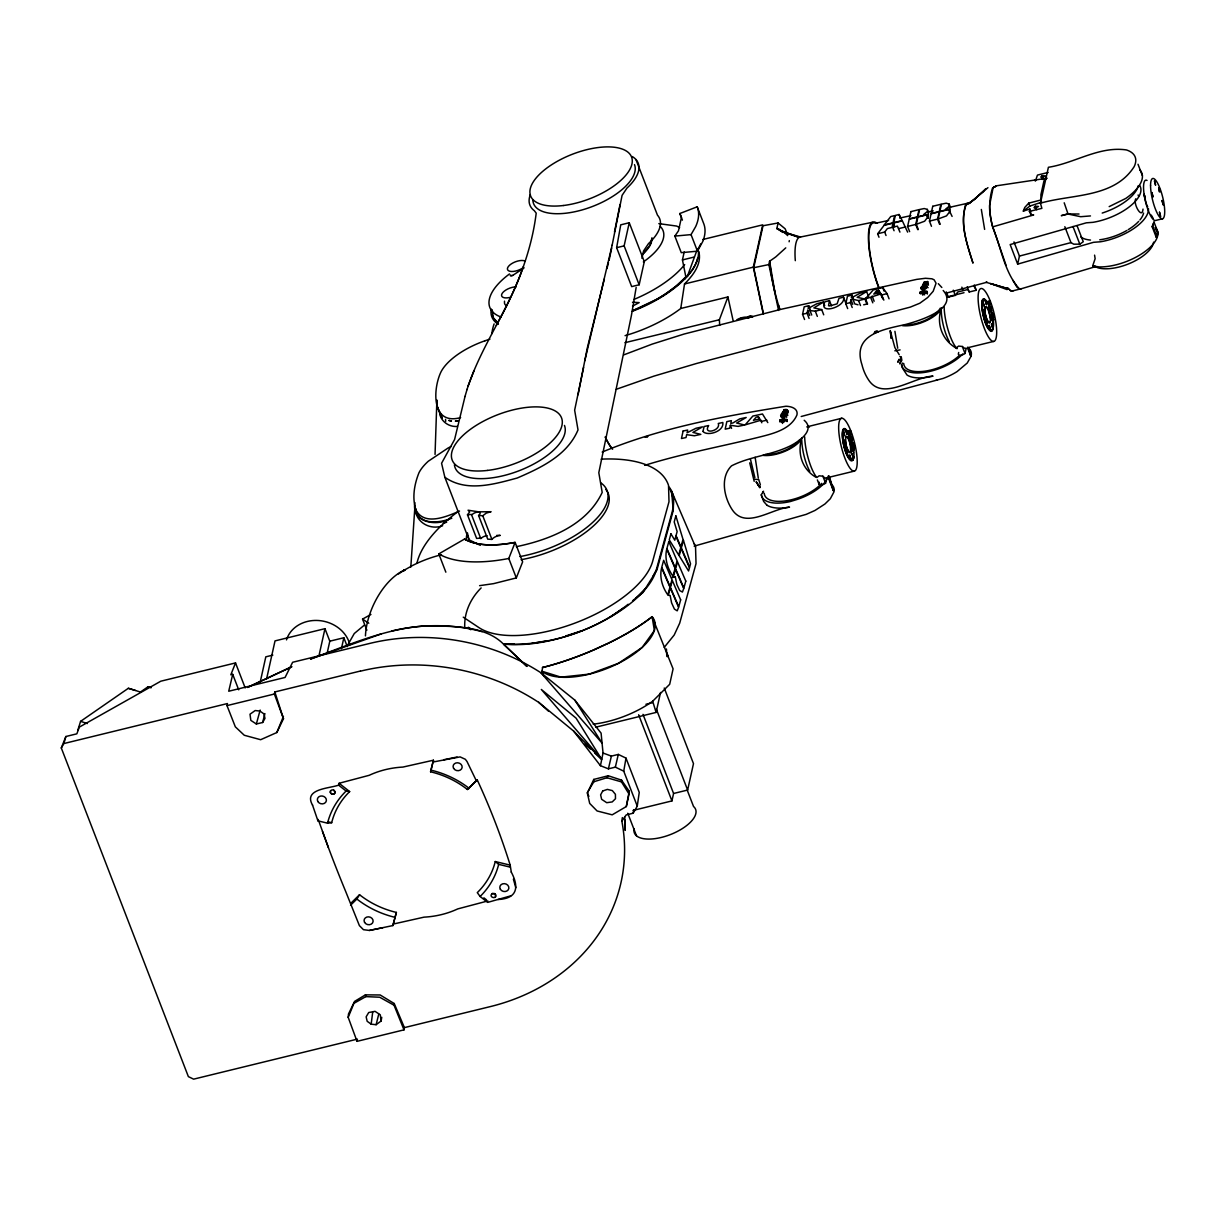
<?xml version="1.0" encoding="UTF-8"?>
<svg xmlns="http://www.w3.org/2000/svg" width="1226" height="1226" viewBox="0 0 1226 1226"><rect width="100%" height="100%" fill="white"/><g stroke="black" fill="none" stroke-linecap="round" stroke-linejoin="round"><path stroke-width="1.5" d="M435.046 454.417L436.885 400.09M1135.812 198.765C1132.732 203.501 1142.157 220.082 1143.015 209.094M593.752 779.43L593.844 781.744L587.269 792.747L589.691 803.413L597.093 810.968L612.188 814.83L626.302 806.555L629.015 794.019L621.475 781.881L621.521 780.119L608.234 775.751L593.752 779.43L587.453 792.87L588.878 796.41M632.601 600.74L642.945 592.541L656.906 570.059L673.227 510.568L673.672 497.94A134.875 59.584 -21.1 0 0 669.258 487.136M414.894 502.599C411.308 521.924 435.031 526.506 448.609 519.548M414.97 505.648L410.817 567.04M464.761 627.283C463.995 612.433 470.769 598.242 481.144 587.913M989.321 300.922L989.443 305.121L990.823 304.324L989.321 300.922L989.321 306.929A16.612 4.199 76.3 0 1 992.186 317.151M651.849 238.38L650.132 245.123L642.301 254.64M849.986 434.847C851.12 421.545 847.304 443.107 851.35 434.05L850.783 431.245L851.35 434.05M928.511 215.148L927.285 209.385L924.22 208.543L919.592 209.493L917.998 216.726L926.504 214.642L927.852 218.121M504.499 301.167L504.499 303.113A9.67 5.149 -44.7 0 0 505.127 304.569A9.486 5.057 -43.9 0 0 506.905 305.581M853.786 446.172L853.281 444.609L853.817 445.835M993.229 317.825C993.152 313.366 991.972 314.73 993.888 315.971C995.926 318.775 990.531 308.891 992.769 317.151C994.822 319.526 992.478 311.603 993.811 316.185M350.682 903.439L359.54 894.719A84.058 72.349 12.5 0 0 396.381 912.42L392.872 925.569L369.409 930.442L363.463 929.691L359.402 925.63L345.732 891.593A1655.223 1424.735 12.5 0 1 328.399 847.595L318.821 821.159M492.193 309.718L493.25 317.703L498.4 323.388M853.679 457.114L853.74 456.317M629.015 794.019L629.245 791.26L621.521 780.119M854.614 447.122L853.173 443.107L854.139 447.475L853.557 444.348L854.047 447.521L853.066 446.279L853.511 443.061L854.691 447.092M348.184 1017.335L348.49 1013.994L354.559 1001.412L365.394 994.868L380.167 994.976L394.236 1003.542L404.396 1027.618L403.998 1029.855L357.027 1041.349L348.184 1017.335L353.931 1003.328L365.854 996.615L379.662 997.228L394.036 1005.213L403.998 1029.855M971.268 355.402L971.406 353.87A34.65 15.31 -21.1 0 0 969.199 348.674L970.869 356.368L969 349.487M782.51 423.445L782.249 420.748C778.893 421.821 779.184 419.2 782.372 419.675L782.786 420.748L780.18 420.978L779.782 419.92M782.571 422.633L782.249 420.748M924.802 292.999L924.481 290.164L920.021 292.217L919.898 293.275L922.442 292.922L922.289 294.531L923.99 294.301L924.143 292.692L926.703 292.355L926.841 291.298L924.281 291.635L924.802 292.999L927.392 293.428M922.856 294.991L922.442 292.922M924.603 294.868L924.143 292.692M815.658 477.083C801.635 468.746 797.145 452.762 801.881 437.713M955.912 347.586L957.123 348.659C942.166 340.552 936.036 323.94 941.353 307.987M787.061 421.606L786.77 419.445L784.119 419.568L784.318 418.066L782.571 418.173L782.372 419.675M948.939 206.458L949.2 204.114L946.211 203.194L941.445 204.144L939.836 211.393L948.342 209.309L945.69 209.018L948.939 206.458L950.288 209.922M787.123 421.07L786.77 419.445M394.036 1005.213L394.236 1003.542M698.774 251.391C702.115 264.065 692.843 275.605 684.522 283.972L680.767 308.477A82.755 36.55 -21.1 0 1 625.076 335.648M920.404 293.872L920.021 292.217M381.761 1017.319L381.117 1020.997L376.121 1024.706L371.171 1024.17L372.75 1011.695M782.786 420.748L782.571 418.173M787.184 420.533L784.533 420.641L784.318 418.066M920.465 293.336L923.055 293.106L922.78 290.378M404.396 1027.618L490.155 1006.638A200.42 172.514 12.5 0 0 621.858 821.159L622.333 817.589M924.281 291.635L924.481 290.164M621.843 821.159L626.21 814.907L633.168 813.206L637.259 806.126L639.252 792.394L625.996 758.112L618.302 754.419L611.391 756.105L603.039 753.04L601.092 733.133L574.841 700.138L540.988 672.813A194.505 167.426 12.5 0 0 369.578 643.466L292.631 662.27L285.076 677.457L228.726 691.234L232.71 674.331L230.825 674.79L235.53 662.929L160.821 681.196L79.322 727.11L76.855 733.822L65.882 736.504L61.3 747.983L188.375 1076.627L193.616 1079.156L357.41 1039.112L357.027 1041.349M789.13 241.767L789.299 240.618M632.8 310.622A81.805 36.136 -21.1 0 0 685.855 276.907L687.372 276.325L697.533 248.694M629.245 791.26L626.302 806.555M542.612 667.358L541.999 671.204L543.961 676.292M633.168 813.206L633.75 809.635M636.171 287.42L631.39 315.557L598.809 472.7L602.196 492.423C586.917 525.096 549.662 539.746 516.345 546.689M616.632 247.698L620.739 224.833L629.245 222.749L644.294 261.659L639.16 284.769L631.681 286.608L616.632 247.698L624.126 245.859L629.245 222.749M612.172 245.062L584.787 360.796M637.259 806.126L623.743 771.169L625.996 758.112M612.126 245.292L622.088 195.348L627.038 187.992A58.066 25.654 -21.1 0 0 632.264 156.545M611.651 248.127L609.061 260.372M623.743 771.169L615.36 767.139L608.403 768.84L600.449 765.698L603.039 753.04M365.44 635.896C366.605 610.042 383.968 579.53 404.151 570.197M312.553 805.16C303.037 788.686 329.641 788.502 338.575 785.13L339.096 783.276L349.655 791.582A84.058 72.349 12.5 0 0 331.694 822.692L327.541 823.167L317.932 820.853L318.208 819.443M583.591 367.402L574.642 410.174L578.013 429.897C567.377 455.336 541.049 467.75 517.173 478.033C493.909 484.301 466.432 492.438 444.854 477.266L441.575 463.259L454.585 439.536L465.037 396.396M614.487 231.959L620.034 204.589M578.059 394.757L587.254 348.184L604.372 278.9M877.647 233.768L884.115 225.339L892.957 223.163L892.038 227.438L887.379 228.572L884.697 232.036L877.647 233.768L878.996 237.231M595.851 727.171L656.109 712.429L652.676 701.241L669.687 684.292L673.089 668.875L652.094 616.678A62.541 27.631 -21.2 0 1 617.643 663.741A62.541 27.631 -21.2 0 1 541.969 671.25L560.987 677.15L589.231 674.116L618.471 663.312L642.148 647.466L654.377 630.516L652.094 616.678M730.374 425.284L729.746 428.18L725.179 429.161L726.819 421.637L731.386 420.656L730.788 423.414L732.933 422.955L739.722 418.878L746.19 417.484L736.642 423.031L744.534 425.008L738.083 426.387L730.374 425.284L731.57 428.38M632.953 310.561L656.83 299.267A82.54 36.458 -21.1 0 0 665.933 293.642L676.354 285.934L685.855 276.907L682.453 259.927L684.2 251.943M843.519 297.198C846.415 306.944 817.696 315.404 824.945 301.734L829.466 300.631L828.531 305.611A2.299 1.011 -21.2 0 0 829.695 305.918L837.113 303.864L838.998 298.301L843.519 297.198L845.526 302.408M893.003 222.826L894.612 215.607L890.735 216.558L884.191 224.971L893.003 222.826L894.52 226.243M989.321 306.929L989.459 304.967M990.256 301.519L990.225 302.807L990.332 301.274A27.202 6.881 76.3 0 0 978.287 302.102A27.202 6.881 76.3 0 0 993.504 341.456L968.739 347.494M360.398 671.036L274.839 691.954L283.482 718.727L276.815 732.535L260.648 739.707L244.281 735.263L235.331 726.834L226.994 705.609L227.454 703.54L63.859 743.554L61.3 747.983M260.142 682.422L265.812 656.83L272.831 655.113M266.517 679.265L275.022 640.891L324.967 628.677L329.809 641.183L327.373 652.155M283.482 718.727L274.379 694.023L274.839 691.954M318.883 656.094L324.967 628.677M341.41 648.723L343.847 637.75L329.809 641.183M641.934 258.318L643.573 250.932L648.523 243.576A58.066 25.654 -21.1 0 0 657.473 215.163L635.972 159.579M763.185 313.657L753.331 267.145L762.71 224.848L702.682 239.53M763.491 313.887L753.714 267.728L763.016 225.737L778.081 222.979L785.115 228.772L787.353 234.043M656.109 712.429L660.538 692.46M778.571 310.439L768.855 264.571L769.606 261.215L773.085 258.809A95.919 43.63 -17.9 0 0 775.874 256.816L785.759 247.867M778.081 222.979L776.855 228.511A61.652 15.54 76.3 0 1 782.51 231.913M633.091 810.417L671.94 800.915L673.58 793.483L642.991 714.36M673.58 793.483L687.633 790.05L693.487 763.645L664.247 688.031M804.562 319.511L802.555 314.3L804.21 306.806L808.731 305.703L810.08 309.182M809.083 318.408L807.076 313.197L807.704 310.316L815.321 311.174L821.711 309.611L823.719 314.821M808.731 305.703L808.118 308.446L816.976 303.68L823.366 302.117L824.715 305.596M847.687 308.6L845.802 303.726L847.457 296.232L851.978 295.129L853.25 298.393M852.208 307.511L850.323 302.607L850.951 299.742L852.959 299.251L858.568 300.6L864.958 299.037L866.889 304.048L863.686 304.799M851.978 295.129L851.365 297.872L860.223 293.106L866.613 291.543L868.56 296.554L864.483 298.776M819.213 482.216L818.907 483.58A4.153 1.839 -21.1 0 0 821.083 484.883A4.153 1.839 -21.1 0 0 825.573 483.182L826.753 477.818A27.217 6.881 76.3 0 1 822.876 476.194L819.152 475.811L816.853 477.512A27.187 6.881 76.3 0 1 804.67 436.839M894.06 230.733L892.712 227.254L893.662 222.994L902.351 220.864L907.638 232.128M849.649 436.548L849.986 434.694M850.767 432.533L850.859 431A27.202 6.881 76.3 0 0 838.829 431.828A27.202 6.881 76.3 0 0 854.047 471.182L829.282 477.22M849.603 436.425L850.124 434.326M851.901 437.743L851.442 436.778L852.055 440.655L850.691 436.195M851.242 437.636L851.518 436.747M909.631 231.653L907.608 226.442L909.217 219.193L917.339 217.201L915.73 224.45L917.738 229.66M916.312 224.312L917.922 217.048L926.917 214.856L928.205 216.527L924.634 221.216L916.312 224.312L918.32 229.523M931.469 226.304L929.461 221.094L931.07 213.83L939.193 211.853L937.583 219.117L939.591 224.327M901.309 357.195L899.823 363.923L901.861 360.245L901.309 357.195L899.807 356.49M940.173 224.174L938.166 218.964L939.775 211.7L948.786 209.493L952.096 216.42M958.686 352.49L958.38 353.854A4.153 1.839 -21.1 0 0 960.556 355.157A4.153 1.839 -21.1 0 0 965.031 353.456L966.226 348.092A27.202 6.881 76.3 0 1 962.333 346.483L958.609 346.084L956.326 347.786A27.187 6.881 76.3 0 1 944.143 307.113M989.06 303.328L988.171 301.259L988.984 303.343M990.332 301.274L989.98 302.577M989.597 304.6L989.121 306.822M990.026 307.036L990.792 307.895L990.976 307.021L991.604 310.914L990.102 307.021M990.715 307.91L990.899 307.052M990.47 309.335L990.654 308.462M1148.44 208.573A39.937 17.639 -21.1 0 1 1100.458 241.783L1093.577 242.304L1017.657 264.126L1019.45 256.065L1013.979 241.92M1094.573 255.131L1095.14 258.686L1092.672 265.935L1095.4 266.686L1019.725 289.213C1004.63 273.046 1001.458 248.786 993.321 228.864L992.616 226.887L1033.687 214.948L1031.235 215.286L1029.396 211.408L1029.932 209.033L1023.327 211.071L1024.752 207.47L1028.706 203.148L1040.966 199.991L1040.905 194.658L1043.985 180.804L1046.054 179.057M1040.43 203.194L1048.399 167.288C1074.65 163.196 1099.155 145.879 1126.433 149.94A45.822 20.244 -21.1 0 1 1134.157 166.659C1114.051 198.168 1072.168 193.984 1040.43 203.194L1041.885 208.343L1029.396 211.408M1152.179 226.779L1154.003 222.075L1158.034 232.496L1157.022 237.032L1156.256 237.323L1152.179 226.779L1154.003 222.075M1156.256 237.323L1157.283 232.71L1155.244 227.438M1006.056 265.337L992.432 225.845A25.746 6.513 76.3 0 1 989.52 205.692L993.106 187.731L996.554 185.785L1034.652 180.084L1035.388 181.065L1037.457 175.088L1048.153 172.468M615.36 767.139L618.302 754.419M608.403 768.84L611.391 756.105M845.358 437.973L846.262 436.594A8.306 2.1 76.3 0 1 850.4 445.314L850.691 451.98M511.303 872.161L510.185 865.127A830.094 714.497 12.5 0 0 477.22 779.859L467.397 789.498A84.058 72.349 12.5 0 0 430.571 771.798L433.437 760.212L402.91 767.078A86.632 74.571 12.5 0 0 369.195 775.307L339.096 783.276M392.872 925.569L396.381 912.42M430.571 771.798L433.437 760.212L433.345 761.959L460.102 756.902L465.344 759.292L467.014 761.515L476.608 781.36M376.121 1024.706L378.742 1014.132M262.64 722.497L264.985 718.375L263.958 713.93L259.958 711.049L255.177 710.544L250.012 714.206L250.84 720.382L256.357 723.999L262.64 722.497L264.908 713.578M606.962 268.54L608.464 262.671M256.357 723.999L260.157 710.069M652.707 576.833L656.186 570.228L671.986 512.606A134.109 59.231 -21.1 0 0 670.591 490.906M63.859 743.554L65.882 736.504M465.006 396.488L467.106 389.224M921.768 287.911L922.948 284.294L927.883 283.635L923.622 285.704L924.082 286.915L928.128 287.666M466.999 389.607C480.653 346.544 508.913 309.58 523.287 266.793M783.414 413.484L786.295 413.377L787.46 414.541L785.314 416.365L781.069 416.273L780.64 415.537L783.981 415.859L785.422 414.817L781.085 414.495L782.709 412.043L787.782 411.721L783.414 413.484L783.812 414.557L787.858 415.308M77.79 730.328L80.579 721.363L128.347 688.292L135.427 690.437M468.025 386.144L474.018 370.666M925.967 288.6L924.603 287.436M971.084 356.23L967.237 363.034L957.108 371.57A34.65 15.31 -21.1 0 1 943.116 378.436L801.206 416.503M719.708 325.396L719.386 319.756L727.922 296.953L680.767 308.477M479.596 585.66L493.618 583.637L516.315 577.921L508.79 558.474L515.119 542.398A79.966 35.324 -21.1 0 1 464.47 539.088L438.801 553.907L445.85 572.174M516.315 577.921L522.644 561.845L515.119 542.398C498.446 545.325 480.01 547.256 464.47 539.088M927.668 281.566L923.714 282.808L924.174 284.003L924.006 282.072L927.668 281.566L928.251 283.037M783.904 411.645C782.142 408.932 788.655 408.503 787.674 411.4M283.436 716.398L276.815 732.535M495.565 896.788L495.84 894.903L494.293 893.463L492.208 893.555L491.028 895.118A2.513 2.161 12.5 0 0 495.565 896.788L495.273 894.06L492.208 893.555M950.089 211.224L946.487 215.883L938.166 218.964M330.652 790.739L330.376 792.624L331.924 794.05M784.058 411.277L783.782 409.852M985.627 188.804L974.409 199.562L965.49 205.079C960.05 224.251 967.007 244.786 972.984 263.13C967.421 244.51 958.579 222.381 966.67 203.577L969.475 203.301L987.941 187.655M762.587 493.128L763.522 491.212L761.285 494.783L763.629 501.403L766.924 505.189M496.315 325.35C515.748 290.531 531.302 252.908 536.206 213.155L534.306 210.673A58.066 25.654 -21.1 0 1 530.368 194.566M851.059 451.689L850.476 452.409A8.306 2.1 76.3 0 1 845.802 444.011L845.296 440.594M697.272 250.38L700.828 243.836M679.863 213.508L681.426 217.508L678.468 230.825L674.852 236.097L681.258 252.663L697.456 251.177L702.789 241.476A97.084 42.895 -21.1 0 0 703.617 223.362L697.211 206.796L679.863 213.508L682.422 220.128M348.107 644.37L354.268 633.535L364.413 625.061M697.456 251.177L691.05 234.61L695.632 226.672A97.084 42.895 -21.1 0 0 697.211 206.796M854.2 446.816L854.032 445.268M350.559 905.232L356.873 899.026L359.54 894.719M924.082 286.915L924.128 284.892M593.844 781.744L606.947 777.744L608.234 775.751M943.177 290.485C959.406 308.768 918.381 321.013 905.876 324.4C884.421 329.258 851.794 334.024 861.985 364.781A59.997 53.193 -20 0 0 868.437 379.723C882.659 401.975 913.707 376.719 933.032 376.137L929.063 376.995A35.263 16.367 -21.6 0 1 907.01 375.018L902.566 368.244L901.524 364.75L902.688 363.049M946.257 291.895L948.28 297.106L955.315 295.389L957.812 291.957L962.502 290.807M487.182 535.747A4.567 2.023 -21.1 0 0 481.511 538.015L476.623 538.429L467.474 514.767L469.619 512.008L468.071 510.215L478.676 511.84L491.105 511.717L486.293 513.081L482.768 515.763L478.584 515.502L487.733 539.149L491.917 539.425A6.636 2.927 -21.1 0 1 500.254 535.379L496.699 535.41M687.372 276.325L692.077 270.379A83.307 36.795 -21.1 0 0 696.567 262.165L696.981 261.092A83.322 36.811 -21.1 0 0 698.468 253.521L698.406 251.545M664.216 647.389L674.208 635.007L679.71 623.13L696.031 563.638L695.54 546.903A137.113 60.564 -21.1 0 0 694.238 543.639M867.579 304.094L865.556 298.883L873.203 289.934L882.735 287.604L887.057 293.627L889.08 298.837M865.556 298.883L881.08 293.857L883.854 300.125M880.145 292.539L878.582 290.378L876.529 290.884L873.786 294.102L880.145 292.539L882.153 297.765M687.066 276.448L684.905 278.746L687.066 276.448A82.786 36.565 -21.1 0 0 697.701 257.843M636.018 598.027L645.504 588.419M467.397 789.498L477.22 779.859M852.836 460.225C842.768 462.079 836.822 410.756 850.277 436.533L854.016 454.064L853.541 458.815L851.334 460.148C844.775 451.95 841.067 439.031 844.285 428.947L845.097 428.824C851.626 434.525 852.162 444.348 853.664 452.609M467.474 514.767L472.362 514.368A4.567 2.023 -21.1 0 1 478.416 512.1A4.567 2.023 -21.1 0 1 479.289 514.813L478.584 515.502M1042.161 175.701L1040.797 177.004L1041.702 177.755L1045.303 175.9L1042.161 175.701L1043.495 179.165M1035.388 206.229L1034.024 207.546L1034.928 208.297L1038.529 206.443L1035.388 206.229L1036.736 209.707M983.681 191.271L969.475 203.301L965.49 205.079M927.163 211.684L923.837 214.351L926.504 214.642M334.008 793.958L335.173 792.502L333.61 790.08M628.156 604.249C593.491 632.034 547.93 645.918 503.641 644.278C484.638 624.831 450.402 626.256 424.748 625.996C384.949 628.631 347.939 645.32 310.929 658.822M993.106 187.731L996.355 185.908L992.524 188.068C988.417 200.712 989.259 214.121 992.616 226.887M1023.327 211.071L1029.84 206.091L1041.793 202.137M876.1 331.771L873.923 333.349L878.598 331.541M1064.827 226.703L1070.972 242.61L1073.715 244.173L1079.83 244.189L1083.263 241.737L1077.102 225.814M140.285 692.138L148.147 686.698L151.089 687.587M652.676 701.241L649.565 703.387A62.526 27.616 -21.1 0 1 593.185 724.168M610.333 616.969L623.115 608.249M398.465 573.937L405.101 569.615L404.258 570.136M403.998 570.289L404.503 569.983M823.366 302.117L813.895 307.895L821.711 309.611M404.825 569.784L403.691 570.488L412.472 565.538A60.902 26.895 -21.1 0 1 441.467 554.734M866.613 291.543L857.158 297.32L864.958 299.037M523.946 268.004L512.652 275.452M366.865 630.21L362.559 619.099L370.942 614.456M632.509 306.117L639.175 302.607L632.509 302.24M247.422 687.464L291.635 666.775M248.464 687.004L291.757 666.791M786.05 417.33L786.893 416.901M1007.772 287.849L1011.297 291.236L1021.503 288.662M498.017 899.501C516.974 898.673 519.533 887.563 511.257 872.038M921.339 286.777C927.254 284.784 925.278 288.999 920.879 287.849C922.979 291.88 931.561 284.647 924.588 285.443A77.361 66.587 12.5 0 0 923.393 285.459A76.794 31.401 81.5 0 0 922.151 287.221M1013.105 290.914L1010.163 290.531M606.364 644.064L595.269 649.136M1109.178 206.627L1125.79 198.428A46.236 20.428 -21.1 0 0 1139.705 169.786M459.535 511.043C446.984 516.468 424.457 526.414 415.936 509.97C411.921 497.833 414.327 484.255 419.016 472.654A53.576 23.738 -20.9 0 1 428.272 461.252L448.011 448.057A53.546 23.539 -21 0 1 451.107 446.525M602.196 452.072C660.661 427.659 723.784 416.242 785.958 406.235A27.37 12.076 -21 0 1 792.532 407.507A27.539 12.168 -21.1 0 1 796.946 414.924C790.785 429.544 772.702 433.743 758.848 437.222C720.796 446.647 682.1 453.635 644.646 465.359M623.881 354.835L652.232 344.092L684.154 334.024L781.759 309.136L916.665 279.39L925.477 278.271L931.944 278.808L934.105 279.789L936.066 283.206L933.185 291.267L927.668 297.535L919.791 303.236L910.336 307.098L696.598 363.463L653.81 376.167L616.249 389.301M310.515 659.082L381.071 633.965M443.322 523.41L446.693 522.184M451.812 518.2C439.889 523.058 418.158 525.862 415.645 508.591M566.014 635.865L582.028 630.685M510.844 895.838L487.641 902.397L480.117 896.482L477.282 892.635A84.058 72.349 12.5 0 0 495.258 861.541L510.185 865.127M1019.45 256.065L1070.972 242.61M1079.018 214.014L1067.631 213.952L1061.287 215.669L1068.045 214.014L1064.199 202.796M946.595 293.029L987.129 282.195L986.01 282.271L1008.492 288.83L990.577 283.558L1007.144 289.612M487.841 900.941L457.742 908.91A86.632 74.571 12.5 0 1 424.043 917.155L393.515 924.006M923.622 285.704L924.588 285.443M671.771 577.676L675.281 576.756L676.844 584.465L679.694 590.549L682.422 592.051L683.74 588.572L675.465 569.278L673.442 576.572L675.281 576.756M694.146 546.137L806.202 514.368L814.999 510.445L824.945 503.993L830.339 498.706L833.971 491.887A34.512 15.233 -21.1 0 0 832.163 485.006M964.019 292.707L947.499 296.83A27.187 6.881 76.3 0 1 948.924 297.366M808.041 426.556L841.787 418.25M682.453 259.927L694.069 257.092M899.072 214.504L895.332 215.424L893.739 222.642L902.183 220.588L899.072 214.504L900.42 217.983M1042.085 179.425L1047.096 178.184L1034.652 180.084L1036.261 180.314M892.712 227.254L897.401 226.12L899.93 232.112M898.597 228.649L905.631 226.917M907.608 226.442L915.73 224.45M929.461 221.094L937.583 219.117M684.522 283.972L753.331 267.145M1162.8 218.703L1155.781 220.419A20.75 5.256 76.3 0 1 1145.069 199.623A20.75 5.256 76.3 0 1 1147.046 180.452M802.555 314.3L807.076 313.197M845.802 303.726L850.323 302.607M881.831 294.914L887.057 293.627M961.843 287.175L963.176 290.654L967.85 289.52L969.214 291.987L976.248 290.271L974.241 285.06M851.626 438.632L852.269 440.057M850.921 439.077L851.38 440.057M226.994 705.609L274.379 694.023M645.918 704.276L652.355 702.713M624.862 342.713L719.386 319.756M968.31 203.102L949.92 207.24M888.635 220.435L875.64 223.239A43.937 11.111 76.3 0 0 868.836 241.951A43.937 11.111 76.3 0 0 878.904 287.436M899.777 218.044L910.918 215.638M927.638 212.037L933.201 210.841M758.296 416.671L756.212 417.116L753.438 420.288L759.875 418.909L758.296 416.671L759.292 419.277M766.878 420.212L761.591 421.346L760.825 420.257L745.147 424.87L752.841 416.058L762.48 413.99L767.813 422.618M753.714 267.728L768.855 264.571M442.647 525.77C429.928 530.551 415.139 521.985 415.246 507.916M369.455 930.442L382.773 927.714M783.077 232.48L776.855 228.511L784.196 232.388L800.547 237.001L872.207 222.35M443.735 759.752L457.099 757.009M391.876 630.976C421.422 623.865 452.731 623.773 482.14 631.681M894.842 350.82L900.099 349.885M531.716 643.42L547.807 640.692M920.879 287.849L921.308 288.953L924.986 289.213M780.64 415.537L781.039 416.595L783.996 416.947L785.743 416.181L785.514 415.154M460.624 417.591C431.077 425.82 432.809 388.78 440.992 371.907A54.143 23.999 -20.9 0 1 484.944 340.797M674.852 236.097L691.05 234.61M781.36 421.928L782.663 421.821M1090.466 215.929L1080.688 216.711L1067.631 213.952M783.491 410.572L787.261 410.327M924.481 283.283L926.35 283.145M784.196 410.925L787.966 410.679M923.255 291.604L925.002 291.497M782.985 419.246L784.732 419.139M782.096 422.372L783.828 422.265L783.996 420.641L786.632 420.533M658.822 223.622L676.706 226.074L679.633 227.622M1094.128 266.67L1095.4 266.686M514.23 643.957L503.717 643.803A97.559 43.094 -21.1 0 0 596.526 624.402A97.559 43.094 -21.1 0 0 656.186 570.228M457.39 426.433C449.544 427.154 441.835 422.204 439.797 414.48M754.373 479.305L757.852 479.519M338.575 785.13L346.1 791.046L349.655 791.582M1092.672 265.935L1099.124 266.916A39.937 17.639 -21.1 0 0 1143.506 252.617A39.937 17.639 -21.1 0 0 1155.52 227.883M328.323 821.88L331.694 822.692M495.258 861.541L498.675 864.361L509.725 867.012M858.031 304.799L854.752 303.895L852.959 299.251M606.947 777.744L621.475 781.881M148.147 686.698L151.074 687.633M128.347 688.292L140.546 692.077M80.579 721.363L87.398 723.555M1012.967 280.371L1016.952 287.16L1019.634 289.106M1018.683 288.8L1020.231 289.305M798.325 237.2L784.196 232.388L787.705 235.607M781.897 230.963L798.678 237.139M444.854 477.266L469.037 539.792L480.331 545.34M922.243 289.934L921.308 288.953M781.958 417.576L781.039 416.595M1095.216 266.333L1097.577 267.697A33.209 14.666 -21.1 0 0 1131.583 262.594A33.209 14.666 -21.1 0 0 1153.589 242.135M334.499 790.647L333.503 790.05A2.513 2.161 12.5 0 0 330.346 792.609M463.259 617.168L479.121 627.727A97.574 43.094 -21.1 0 0 576.297 622.593A97.574 43.094 -21.1 0 0 652.692 561.186L668.998 501.74L668.522 485.373A134.109 59.231 -21.1 0 0 601.169 459.152M468.332 627.252L471.504 629.367M467.673 627.62L470.845 629.735M362.559 619.099L368.765 623.222M371.171 1024.17L367.172 1021.289L366.145 1016.844L368.704 1012.523L375.049 1011.343L380.275 1014.806L381.117 1020.997M1153.099 218.259L1151.26 215.071M804.195 420.273C816.562 430.724 796.471 443.383 787.398 447.229C769.453 455.352 749.04 456.884 731.524 465.849C720.045 477.159 723.968 496.944 731.937 509.28C745.193 530.076 771.568 508.56 789.529 507.15A36.09 16.75 -21.6 0 1 766.924 505.189M483.887 897.83L486.523 899.899M594.625 752.887L601.614 759.216L541.325 689.456L576.097 718.16L601.614 759.216L573.599 731.064L538.658 702.299L548.451 711.157M993.382 317.841L992.677 313.366L994.255 317.151M584.833 744.029L590.426 749.086M989.259 306.347L989.734 306.806C999.849 333.15 987.42 340.767 982.532 311.389C978.731 287.758 992.033 304.86 992.263 316.706M526.812 666.316L503.641 644.278L526.858 666.423M669.09 488.638L671.603 491.228L695.54 546.903M938.304 283.681L941.844 287.497M540.988 672.813L602.058 743.109L574.841 700.138M573.599 731.064L600.449 765.698M987.037 301.703L983.742 299.221C980.294 308.952 984.585 320.599 989.52 329.258A15.708 3.969 76.2 0 0 992.248 330.376L993.213 326.591L992.57 318.438A16.612 4.199 76.3 0 1 989.305 330.07A16.612 4.199 76.3 0 1 981.827 306.99A16.612 4.199 76.3 0 1 987.191 302.301M756.335 482.048L759.859 487.534L756.335 482.048L759.859 487.534L759.798 485.833M899.21 354.666L894.873 347.586L890.229 330.545L891.164 338.33L890.444 331.786M973.812 285.719L976.248 290.271M987.85 303.174L988.692 304.967M1017.657 264.126L1010.163 244.572L1086.313 222.826L1092.948 222.335A39.937 17.639 -21.1 0 0 1129.56 206.642A39.937 17.639 -21.1 0 0 1139.766 185.601M782.556 414.449L783.016 415.507M670.086 586.641L661.764 567.27L663.664 560.313L671.986 579.683L667.833 594.886C662.346 587.3 659.281 577.017 661.626 567.776L669.948 587.147M892.957 223.163L894.382 226.626M817.359 479.933L819.152 484.439M1138.096 194.965L1138.586 196.237M1138.004 164.269L1142.387 175.594M1152.992 226.611L1157.022 237.032M1072.98 226.504L1079.83 244.189M1028.706 203.148L1029.84 206.091M967.191 286.777L969.214 291.987M926.917 214.856L928.251 218.335M953.292 290.179L955.315 295.389M967.789 347.096L971.053 355.54M967.605 347.923L970.869 356.368M962.333 346.483L965.031 353.456M926.841 291.298L927.454 292.891M926.703 292.355L927.331 293.964M922.948 284.294L923.393 285.459M922.826 286.7L923.285 287.865M922.58 291.865L923.055 293.106M884.697 232.036L886.03 235.515M882.735 287.604L884.069 291.083M881.08 293.857L883.088 299.067M878.582 290.378L879.931 293.857M876.529 290.884L877.877 294.363M872.13 296.033L874.138 301.244M870.782 297.611L872.789 302.822M858.568 300.6L860.483 305.55M850.951 299.742L852.744 304.37M829.466 300.631L831.489 305.841M815.321 311.174L817.328 316.385M809.696 309.826L811.719 315.036M807.704 310.316L809.727 315.526M850.016 430.602L850.614 432.134M849.863 430.648L850.522 432.364M828.47 476.761L833.603 490.032L829.144 476.178M828.286 477.588L833.419 490.875L828.531 475.703L826.968 479.335A35.539 15.693 -21.1 0 1 797.069 499.472L790.494 501.495A35.906 15.861 -21.1 0 1 761.285 494.783M822.876 476.209L825.573 483.182M783.92 412.702L784.333 413.76A77.499 66.71 12.5 0 1 786.755 413.622M782.709 412.043L783.123 413.101A76.794 31.37 81.5 0 0 781.881 414.863M784.119 419.568L784.533 420.641M779.659 420.993L780.058 422.05M760.825 420.257L761.806 422.786M624.126 245.859L639.16 284.769M656.354 709.164L687.633 790.05M687.495 790.877L693.548 806.509A32.795 14.482 -21.1 0 1 669.442 834.937A32.795 14.482 -21.1 0 1 634.133 828.745M638.623 714.758L671.94 800.915M627.773 813.252L636.509 835.841M482.768 515.763L491.917 539.425M471.658 515.043L480.807 538.704M343.847 637.75L347.28 646.654M235.53 662.929L245.185 687.909M232.71 674.331L238.702 689.824M927.883 283.635L928.465 285.152M787.782 411.721L788.195 412.794M949.2 204.114L950.533 207.577M948.786 209.493L950.104 212.956M927.285 209.385L928.618 212.849M322.469 831.427L328.399 847.595M922.764 287.497L923.193 288.692M782.54 415.262L782.924 416.334M317.932 820.853L312.492 804.976M758.633 479.289L760.365 484.745M778.495 305.151L779.644 308.814A61.652 15.54 76.3 0 1 769.667 261.291M513.388 879.195L515.824 887.701M365.394 994.868L365.854 996.615M984.631 229.385L981.336 209.462M749.714 462.861L754.189 481.328M750.481 459.352L754.879 477.65M774.847 291.803L769.606 261.215M467.397 532.789L469.037 539.792M897.723 348.215L894.919 331.342M758.266 477.941L755.139 457.283M437.697 408.12C446.387 425.407 440.594 417.269 437.284 406.22M727.922 296.953L733.225 321.089M1029.932 209.033L1031.235 215.286M335.05 791.475L334.821 793.314A2.513 2.161 12.5 0 1 330.913 793.437M445.528 419.338L445.712 421.284M671.603 491.228L673.227 510.568M666.438 648.998L666.821 656.492M624.678 819.336L625.199 830.385L624.678 817.374M437.023 400.488L437.038 403.002M1138.218 185.724A39.937 17.639 -21.1 0 1 1102.205 213.063M360.536 671.143A200.42 172.514 12.5 0 1 538.704 702.391M1143.582 213.079A34.88 15.402 -21.1 0 1 1139.904 219.99M1138.678 221.4A34.88 15.402 -21.1 0 1 1128.242 229.645M1126.863 230.473A34.88 15.402 -21.1 0 1 1099.768 239.775M1090.496 240.066A34.88 15.402 -21.1 0 1 1080.688 236.848M564.466 425.437A58.618 25.899 -21.1 0 1 515.977 471.903A58.618 25.899 -21.1 0 1 454.402 464.823M634.501 164.606A54.097 23.892 -21.1 0 1 589.016 207.746A54.097 23.892 -21.1 0 1 532.866 200.252M1147.705 206.842A7.065 1.793 76.3 0 1 1145.007 196.145M509.985 297.412A10.099 4.46 -21.1 0 1 502.093 293.535A10.099 4.46 -21.1 0 1 516.223 286.869M523.686 267.299A10.099 4.46 -21.1 0 1 509.694 271.237A10.099 4.46 -21.1 0 1 511.319 263.881A10.099 4.46 -21.1 0 1 525.065 261.046M795.306 260.663A47.584 12.045 76.3 0 1 800.547 237.001M878.797 287.911A44.887 11.356 76.3 0 1 868.422 239.422A44.887 11.356 76.3 0 1 876.973 223.255M684.936 278.746A82.786 36.565 -21.1 0 1 632.172 311.343M491.856 333.641A143.488 63.384 -21.1 0 1 494.124 323.909M498.338 324.308A66.143 29.225 -21.1 0 1 491.258 309.09M497.741 322.913A65.177 28.796 -21.1 0 1 492.239 314.852M684.69 264.555A81.222 35.876 -21.1 0 1 634.087 299.374M500.898 316.982A64.626 28.55 -21.1 0 1 509.495 273.95M660.109 226.289A56.932 25.133 -21.2 0 1 643.344 261.92M512.759 275.344A12.061 1.716 -39.2 0 1 511.104 276.141L510.246 275.605A9.961 1.395 -34.1 0 1 510.813 274.93M651.987 237.921A44.427 19.616 -21.1 0 1 642.439 254.518M606.456 644.11A98.616 26.206 -22.6 0 0 652.201 616.663A98.678 26.252 -22.6 0 1 542.444 667.542A98.616 26.252 -22.6 0 0 595.346 649.244M416.947 563.209A134.109 59.231 -21.1 0 1 457.988 511.594M666.975 653.228A72.089 31.845 -21.1 0 1 667.971 656.722M605.843 489.465A74.878 33.071 -21.1 0 1 590.104 528.835A74.878 33.071 -21.1 0 1 521.111 559.7M508.79 558.474A111.014 49.04 -21.1 0 1 438.801 553.907M600.847 482.86A74.878 33.071 -21.1 0 1 592.219 522.828A74.878 33.071 -21.1 0 1 519.901 556.573M466.37 539.777A74.878 33.071 -21.1 0 1 466.83 534.659M286.486 639.895A32.795 28.229 12.5 0 1 318.821 620.54A32.795 28.229 12.5 0 1 349.9 644.799M983.834 310.99A8.306 2.1 76.3 0 1 984.401 312.431M984.907 314.009A8.306 2.1 76.3 0 1 985.719 317.365M984.876 311.94A8.306 2.1 76.3 0 1 987.987 309.642A8.306 2.1 76.3 0 1 989.872 322.79A8.306 2.1 76.3 0 1 985.045 313.09M958.563 356.199A32.704 14.436 -21.1 0 1 924.603 371.217A32.704 14.436 -21.1 0 1 903.731 363.494M949.276 341.61A22.42 5.67 76.3 0 1 941.277 310.699M941.491 308.661A25.838 11.417 -21.1 0 1 902.397 325.641M940.265 308.17A24.076 10.636 -21.1 0 1 904.558 324.767M990.485 301.673A27.202 6.881 76.3 0 1 993.504 341.456M736.857 319.756A18.681 16.076 12.5 0 1 749.638 317.228M612.586 449.252A47.431 11.999 76.3 0 1 605.445 437.559M962.778 353.946A35.079 15.494 -21.1 0 1 926.458 372.091A35.079 15.494 -21.1 0 1 901.524 364.75M874.705 331.71A195.808 81.514 -20.5 0 1 877.188 330.744M739.998 319.281A3.326 2.866 12.5 0 1 744.412 318.193M740.335 319.296A3.326 2.866 12.5 0 1 740.979 318.837M747.523 318.07A3.326 2.866 12.5 0 1 752.933 316.737M747.661 317.978A3.326 2.866 12.5 0 1 752.074 316.906M748.565 318.04A3.234 2.789 12.5 0 1 750.051 317.35M937.507 379.738A4.153 1.839 -21.1 0 1 936.02 380.275M611.1 447.291A46.803 11.846 76.3 0 1 605.169 436.9M484.914 340.813A54.174 23.769 -21 0 1 489.925 339.173M498.675 864.361A88.011 75.767 12.5 0 1 480.117 896.482M394.91 917.309A88.011 75.767 12.5 0 1 356.873 899.026M327.541 823.167A88.011 75.767 12.5 0 1 346.1 791.046M431.307 770.219A88.011 75.767 12.5 0 1 469.343 788.487M645.167 437.146A18.681 16.076 12.5 0 1 647.635 436.333M647.037 437.146A3.326 2.866 12.5 0 1 647.68 436.686M783.123 413.101A77.361 66.587 12.5 0 1 786.923 412.84M821.65 483.381A32.704 14.436 -21.1 0 1 787.261 500.622A32.704 14.436 -21.1 0 1 764.258 493.22M809.819 471.336A22.42 5.67 76.3 0 1 801.804 440.425M802.019 438.387A25.838 11.417 -21.1 0 1 762.94 455.367M806.815 426.939A27.187 6.881 76.3 0 1 809.467 427.092M799.796 439.567A24.076 10.636 -21.1 0 1 765.085 454.494M851.013 431.399A27.202 6.881 76.3 0 1 854.047 471.182M853.449 457.896A16.612 4.199 76.3 0 1 846.43 453.773A16.612 4.199 76.3 0 1 842.507 431.123A16.612 4.199 76.3 0 1 849.695 436.257M850.277 437.835A16.612 4.199 76.3 0 1 851.089 440.318M851.472 441.59A16.612 4.199 76.3 0 1 853.449 451.919M853.725 457.191A16.352 4.383 74.1 0 1 852.836 460.256M845.45 443.735A8.306 2.1 76.3 0 1 846.247 447.092M846.492 448.716A8.306 2.1 76.3 0 1 846.63 450.218M851.457 449.743L850.982 452.716C846.093 451.091 845.22 441.498 845.909 436.579L847.089 436.287A9.057 2.283 76.2 0 1 849.204 439.598L851.457 449.743M990.93 320.001C988.907 328.982 983.083 310.53 985.367 306.822L986.516 306.515L988.6 309.718L990.93 320.001M843.58 431.92L844.683 435.644L843.58 431.92M843.794 439.72L844.898 443.444L843.794 439.72M845.833 430.525L846.936 434.265L845.833 430.525M846.369 449.36L847.472 453.099L846.369 449.36M849.25 436.364L850.354 440.088L849.25 436.364M849.787 455.198L850.89 458.922L849.787 455.198M851.825 446.003L852.928 449.727L851.825 446.003M852.039 453.804L853.143 457.543L852.039 453.804M983.037 302.194L984.141 305.918L983.037 302.194M983.267 309.994L984.371 313.718L983.267 309.994M985.306 300.799L986.409 304.538L985.306 300.799M985.842 319.634L986.93 323.373L985.842 319.634M988.723 306.638L989.811 310.362L988.723 306.638M989.244 325.472L990.347 329.196L989.244 325.472M991.282 316.277L992.386 320.001L991.282 316.277M991.512 324.078L992.616 327.817L991.512 324.078M702.988 431.414C706.881 436.533 724.275 431.782 722.834 422.495L718.267 423.476C721.21 430.663 702.421 435.291 708.643 425.545L704.076 426.525L702.988 431.414M683.112 431.016L681.457 438.525L686.024 437.544L686.652 434.663L694.36 435.766L700.828 434.372L692.92 432.41L702.467 426.863L696.016 428.242L687.066 432.793L687.679 430.035L683.112 431.016M848.79 430.97L849.449 433.697L848.79 430.97M910.903 211.623L909.294 218.841L917.416 216.864L919.01 209.631L910.903 211.623M932.741 206.274L931.147 213.523L939.254 211.531L940.863 204.298L932.741 206.274M1151.904 192.574L1152.961 196.773L1151.904 192.574M1154.494 180.896L1155.551 185.095L1154.494 180.896M1158.754 188.053C1158.202 194.566 1162.417 191.838 1158.754 188.053M1159.505 212.221L1160.562 216.42L1159.505 212.221M1162.095 200.543L1163.137 204.742L1162.095 200.543M666.76 549.033C664.431 558.259 667.434 568.558 672.967 576.113L675.082 568.389L666.76 549.033M668.814 541.585L666.898 548.543L675.22 567.899L677.12 560.926L668.814 541.585M670.928 533.846L669.273 539.869L678.729 555.041L680.767 547.578L675.878 536.191L674.79 540.206L670.928 533.846M675.863 515.885L674.208 521.924L677.135 531.594L676.032 535.593L680.936 546.965L683.02 539.379L675.863 515.885M670.3 587.974L668.308 595.269L670.132 595.484L671.603 602.87L674.423 609.092L677.212 610.839L678.606 607.299L670.3 587.974M683.434 540.329L681.35 547.884L689.625 567.148L690.544 563.822L683.434 540.329M680.645 599.836L678.744 606.809L670.438 587.484L672.354 580.526L680.645 599.836M685.794 581.109L683.878 588.066L675.603 568.772L677.503 561.83L685.794 581.109M689.456 567.776L688.568 570.979L679.189 555.746L681.181 548.512L689.456 567.776M898.689 360.183L897.846 362.283L899.21 359.172L898.689 360.183M602.702 790.985L600.617 794.862L601.644 799.306L606.717 802.693L612.218 801.927L615.483 798.724L615.406 794.295L612.341 790.601L607.376 789.391L602.702 790.985M993.566 318.867L993.52 320.262L993.566 318.867M854.093 448.593L854.047 449.988L854.093 448.593M404.258 570.473L403.017 570.902L404.258 570.473M457.957 420.993L455.336 421.1L457.957 421.039M451.413 420.962L448.977 420.472L451.413 420.962M1144.961 198.765L1144.21 194.398L1144.961 198.765M487.565 470.416A58.618 25.899 -21.1 0 0 561.508 417.805A58.618 25.899 -21.1 0 0 471.428 428.579A58.618 25.899 -21.1 0 0 487.565 470.416M563.301 205.524A54.097 23.892 -21.1 0 0 631.543 156.974A54.097 23.892 -21.1 0 0 548.405 166.92A54.097 23.892 -21.1 0 0 563.301 205.524M1150.555 185.57A20.75 5.256 76.3 0 0 1161.221 218.489A20.75 5.256 76.3 0 0 1161.16 191.777A20.75 5.256 76.3 0 0 1150.555 185.57M500.315 889.202A4.567 3.939 12.5 0 0 508.177 889.923A4.567 3.939 12.5 0 0 504.53 883.655A4.567 3.939 12.5 0 0 500.315 889.202M317.841 801.528A4.567 3.939 12.5 0 0 325.702 802.264A4.567 3.939 12.5 0 0 322.07 795.981A4.567 3.939 12.5 0 0 317.841 801.528M453.589 768.334A4.567 3.939 12.5 0 0 461.451 769.07A4.567 3.939 12.5 0 0 457.804 762.787A4.567 3.939 12.5 0 0 453.589 768.334M364.582 922.396A4.567 3.939 12.5 0 0 372.428 923.117A4.567 3.939 12.5 0 0 368.796 916.849A4.567 3.939 12.5 0 0 364.582 922.396"/></g></svg>
